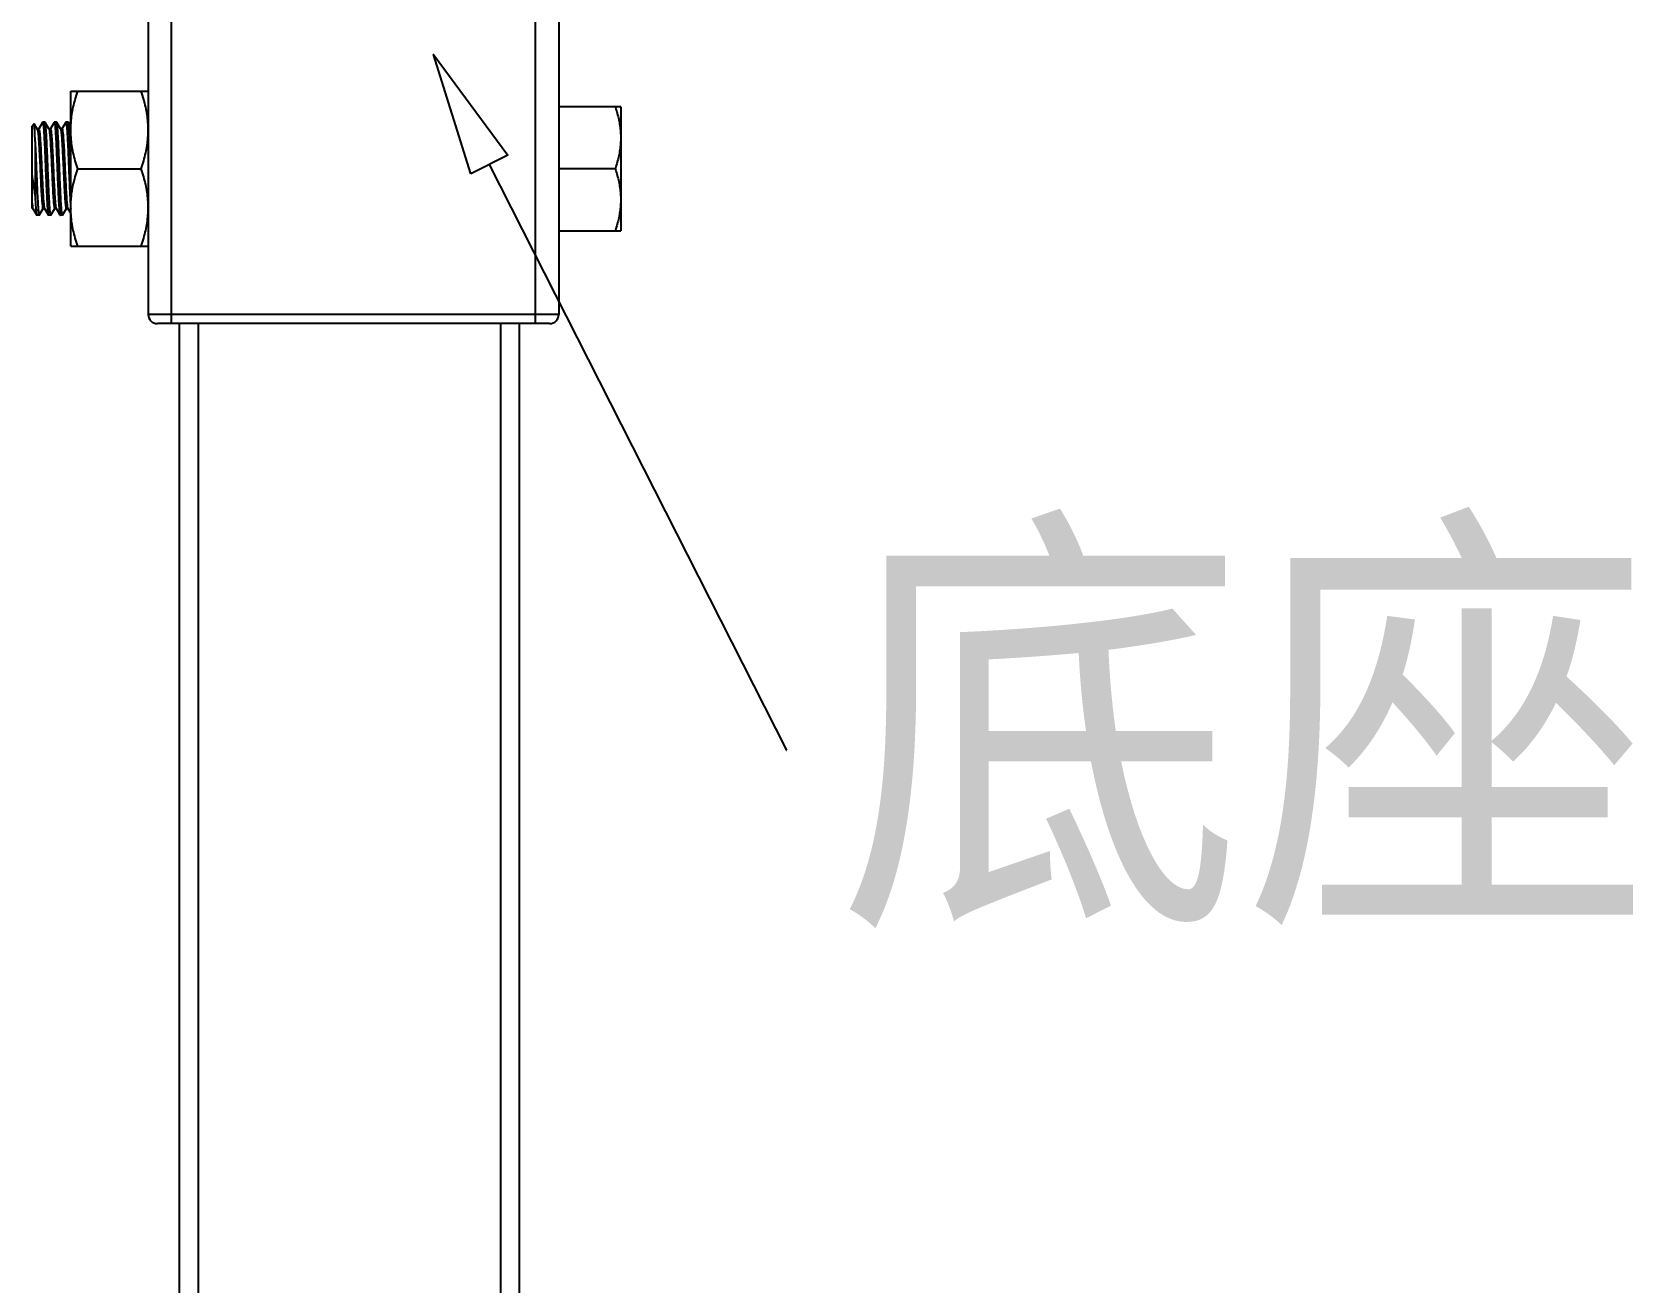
# Model space of a CAD drawing. Extents: x 921423 to 1291758, y 534425 to 1049953.
# Drawn here: x 1132885 to 1133850, y 854992 to 855745 of the extents above; entities that cross this region are included whole.
import ezdxf

# ---------------------------------------------------------------- set-up
doc = ezdxf.new("R2010")
doc.units = 0
doc.header["$LTSCALE"] = 1000
doc.header["$MEASUREMENT"] = 0
doc.layers.add('02___PRT_ALL_AXES', color=7, linetype='Continuous')
doc.layers.add('03___PRT_ALL_CURVES', color=7, linetype='Continuous')
doc.styles.add('_TEL_DIM', font='SIMPLEX', dxfattribs={"width": 0.8, "height": 3.5, "bigfont": 'HZTXT'})

msp = doc.modelspace()

# ---------------------------------------------------------------- linework, layer by layer
at = {"color": 0, "linetype": 'Continuous'}
for p, q in [((1132969.158432789, 855569.5379346365), (1132969.158432789, 855942.871115204)), ((1133188.491676372, 855569.5379346365), (1133188.491676372, 855942.871115204)), ((1132955.158438517, 855937.2711174958), (1132955.158438517, 855575.1379323448)), ((1133202.491670644, 855937.2711174958), (1133202.491670644, 855575.1379323448)), ((1132891.498432319, 855690.8049628763), (1132889.20824615, 855686.849175449)), ((1132891.498432319, 855690.8049628763), (1132891.575118078, 855690.8712183118)), ((1132893.051745282, 855690.8049628919), (1132892.975024607, 855690.8712182753)), ((1132895.353171309, 855686.8297680886), (1132893.051745282, 855690.8049628919)), ((1132898.498429455, 855690.8049628763), (1132896.208243285, 855686.849175449)), ((1132898.498429455, 855690.8049628763), (1132898.575022315, 855690.8712182753)), ((1132900.051742418, 855690.8049628919), (1132899.975104881, 855690.8712183149)), ((1132902.353168446, 855686.8297680886), (1132900.051742418, 855690.8049628919)), ((1132905.49842659, 855690.8049628763), (1132903.208240421, 855686.849175449)), ((1132905.49842659, 855690.8049628763), (1132905.57510259, 855690.8712183149)), ((1132907.051739553, 855690.8049628919), (1132906.975036883, 855690.8712182962)), ((1132908.491790947, 855688.3172561773), (1132907.051739553, 855690.8049628919)), ((1132885.158467161, 855688.537516342), (1132886.41537373, 855690.1086269263)), ((1132885.158467161, 855638.9124613963), (1132885.158467161, 855688.5364751213)), ((1132886.461045347, 855690.0977600678), (1132886.415399517, 855690.108659137)), ((1132888.353174174, 855686.8297680886), (1132886.461045347, 855690.0977600678)), ((1132888.296900309, 855686.6760978131), (1132888.340422481, 855686.6066283127)), ((1132888.397959914, 855686.7524364134), (1132888.353174174, 855686.8297680886)), ((1132889.241756713, 855686.8297680886), (1132888.397959914, 855686.8297680886)), ((1132895.397957049, 855686.7524364134), (1132895.353171309, 855686.8297680886)), ((1132896.241753848, 855686.8297680886), (1132895.397957049, 855686.8297680886)), ((1132902.397954185, 855686.7524364134), (1132902.353168446, 855686.8297680886)), ((1132903.241750984, 855686.8297680886), (1132902.397954185, 855686.8297680886)), ((1132887.02545563, 855679.3217943306), (1132887.02545563, 855646.405835435)), ((1132885.158467161, 855638.9126914651), (1132885.652222, 855638.9126914651)), ((1132885.652222, 855638.9900231315), (1132885.697007976, 855638.9126914651)), ((1132885.697007976, 855638.9126914651), (1132887.998433751, 855634.9374966803)), ((1132887.998433751, 855634.9374966803), (1132888.075003976, 855634.8712413185)), ((1132889.475090261, 855634.8712412359), (1132889.551746715, 855634.9374966617)), ((1132889.551746715, 855634.9374966617), (1132891.841933166, 855638.8932840561)), ((1132891.80842233, 855638.9126914651), (1132892.652219135, 855638.9126914651)), ((1132892.652219135, 855638.9900231315), (1132892.697005111, 855638.9126914651)), ((1132892.697005111, 855638.9126914651), (1132894.998430887, 855634.9374966803)), ((1132894.998430887, 855634.9374966803), (1132895.075142763, 855634.8712412694)), ((1132896.55174385, 855634.9374966617), (1132896.475063656, 855634.8712412417)), ((1132896.55174385, 855634.9374966617), (1132898.841930301, 855638.8932840561)), ((1132898.808419465, 855638.9126914651), (1132899.652216271, 855638.9126914651)), ((1132899.652216271, 855638.9900231315), (1132899.697002246, 855638.9126914651)), ((1132899.697002246, 855638.9126914651), (1132901.998428022, 855634.9374966803)), ((1132901.998428022, 855634.9374966803), (1132902.075061364, 855634.8712412417)), ((1132903.551740985, 855634.9374966617), (1132903.475156873, 855634.8712412938)), ((1132903.551740985, 855634.9374966617), (1132905.841927437, 855638.8932840561)), ((1132905.808416601, 855638.9126914651), (1132906.652213407, 855638.9126914651)), ((1132906.652213407, 855638.9900231315), (1132906.696999382, 855638.9126914651)), ((1132906.696999382, 855638.9126914651), (1132908.491790947, 855635.8128350077)), ((1132908.422837312, 855639.5335509349), (1132908.4959227, 855638.7271740718)), ((1133202.491670644, 855575.1379323448), (1132955.158438517, 855575.1379323448)), ((1133196.891672935, 855569.5379346365), (1132960.758436226, 855569.5379346365))]:
    msp.add_line(p, q, dxfattribs=at)
at = {"color": 7, "linetype": 'Continuous'}
for p, q in [((1132973.825097546, 855569.5379346365), (1132973.825097546, 852524.011601089)), ((1132985.208375318, 855569.5379346365), (1132985.208375318, 852524.011601089)), ((1133167.340819693, 855569.5379346365), (1133167.340819693, 852524.011601089)), ((1133178.724097435, 855569.5379346365), (1133178.724097435, 852524.011601089))]:
    msp.add_line(p, q, dxfattribs=at)
at = {"color": 4}
msp.add_lwpolyline([(1133149.574586572, 855659.7773974433), (1133126.927757948, 855731.794374831), (1133171.707291204, 855671.0151244232)], close=True, dxfattribs=at)
at = {"color": 4, "extrusion": (0.8916485052279997, 0.4527283325844255, 0), "elevation": 1397764.959775785}
msp.add_lwpolyline([(249938.8440288177, 0), (249543.1766202079, 0)], dxfattribs=at)
at = {"color": 4, "extrusion": (0, 1, 0), "elevation": 855312.6000074795}
msp.add_lwpolyline([(-1133339.770785046, 0), (-1133339.950785046, 0)], dxfattribs=at)
at = {"color": 0, "linetype": 'Continuous'}
for centre, start, end in [((1132960.758436226, 855575.1379323448), 180, 270), ((1133196.891672935, 855575.1379323448), 270, 0)]:
    msp.add_arc(centre, 5.599997708515476, start, end, dxfattribs=at)
for points, start_tangent, end_tangent in [([(1132891.576481182, 855690.8676744914), (1132891.585492732, 855690.86999748), (1132891.802480281, 855690.2900112136), (1132892.019088, 855688.6768988306), (1132892.23714638, 855686.0709625136), (1132892.454558939, 855682.5906100166), (1132892.672421623, 855678.3522357023), (1132892.891598689, 855673.4931784398), (1132893.108536415, 855668.2795669287), (1132893.325088376, 855662.8712297785)], (0.9333369825076745, 0.3590015001131177), (0.03975727749912319, -0.9992093668925737)), ([(1132894.725087803, 855662.8712297785), (1132894.50651867, 855668.3293003617), (1132894.284433304, 855673.6595689231), (1132894.063280864, 855678.5431255046), (1132893.846621751, 855682.7317190235), (1132893.627925672, 855686.1999099413), (1132893.405044811, 855688.8118053349), (1132893.182438564, 855690.3876630445), (1132893.036515276, 855690.7964058882)], (-0.0397572774434431, 0.999209366894789), (-0.489831732553791, 0.871816995580696)), ([(1132898.573617526, 855690.8675658596), (1132898.782436272, 855690.3876630445), (1132899.005042519, 855688.8118053349), (1132899.22792338, 855686.1999099413), (1132899.446619458, 855682.7317190235), (1132899.663278572, 855678.5431255046), (1132899.884431013, 855673.6595689231), (1132900.106516379, 855668.3293003617), (1132900.325085511, 855662.8712297785)], (0.9333444131215324, -0.358982181305455), (0.03975727749683532, -0.9992093668926647)), ([(1132901.725084938, 855662.8712297785), (1132901.508450861, 855668.2815918047), (1132901.290978325, 855673.5075229253), (1132901.071201368, 855678.3777089429), (1132900.853058145, 855682.6173090313), (1132900.635607619, 855686.0925451675), (1132900.417803131, 855688.6893797736), (1132900.200827224, 855690.2983846555), (1132900.054367946, 855690.8063714711)], (-0.0397572775353943, 0.9992093668911305), (-0.4727550132017595, 0.8811939045934238)), ([(1132905.575901468, 855690.8687652047), (1132905.583530029, 855690.8704135725), (1132905.800824933, 855690.2983846555), (1132906.01780084, 855688.6893797736), (1132906.235605327, 855686.0925451675), (1132906.453055854, 855682.6173090313), (1132906.671199077, 855678.3777089429), (1132906.890976033, 855673.5075229253), (1132907.10844857, 855668.2815918047), (1132907.325082647, 855662.8712297785)], (0.9508497996201295, 0.3096524803103627), (0.0397572774394266, -0.9992093668949489)), ([(1132908.492132513, 855668.6825705336), (1132908.28512188, 855673.6434642537), (1132908.064708775, 855678.5132538746), (1132907.848659715, 855682.6954792701), (1132907.6300324, 855686.1705071796), (1132907.407193372, 855688.7913763057), (1132907.184587716, 855690.3775899354), (1132907.03841355, 855690.7975506389)], (-0.04073342359134709, 0.9991700496925076), (-0.4860897626971706, 0.8739088868989768)), ([(1132887.02545563, 855679.3217943306), (1132886.902391979, 855683.1960477943), (1132886.778762251, 855686.309957956), (1132886.655275473, 855688.5376228942), (1132886.531848924, 855689.8118215301), (1132886.426384717, 855690.0752729445)], (-0.02915871455896071, 0.9995747942826836), (-0.5442686960537914, 0.8389109526617862)), ([(1132888.340422481, 855686.6066283127), (1132888.67607067, 855685.5370275015), (1132888.911364693, 855683.4058953715), (1132889.146658715, 855680.3622093676), (1132889.381952736, 855676.5412299093), (1132889.617246756, 855672.1127600777), (1132889.852540777, 855667.2735996398), (1132890.087834798, 855662.2387993131), (1132890.323128819, 855657.2321039937), (1132890.55842284, 855652.476009591), (1132890.793716865, 855648.1818754002), (1132891.029010885, 855644.5405313531), (1132891.264304906, 855641.7137975928), (1132891.499598927, 855639.8272932572), (1132891.734892948, 855638.9648539806), (1132891.771875734, 855638.9805054257)], (0.4756874576294765, -0.879614371559495), (0.8803009662582584, 0.474415649831218)), ([(1132889.181787848, 855686.7227000822), (1132889.60940362, 855685.5370275015), (1132889.844697645, 855683.4058953715), (1132890.079991666, 855680.3622093676), (1132890.315285686, 855676.5412299093), (1132890.550579708, 855672.1127600777), (1132890.785873729, 855667.2735996398), (1132891.02116775, 855662.2387993131), (1132891.256461771, 855657.2321039937), (1132891.491755792, 855652.476009591), (1132891.727049815, 855648.1818754002), (1132891.962343836, 855644.5405313531), (1132892.197637858, 855641.7137975928), (1132892.432931879, 855639.8272932572), (1132892.515208975, 855639.0891428827)], (0.8724685533651839, -0.488670260389215), (0.3278155774908353, -0.9447417356898923)), ([(1132895.359283168, 855686.7236854252), (1132895.49959729, 855686.4778862153)], (0.5966157057048521, -0.8025270710115028), (0.4270020690433147, -0.9042506472393197)), ([(1132895.49959729, 855686.4778862153), (1132895.73489131, 855685.0957150585), (1132895.970185334, 855682.7258949894), (1132896.205479356, 855679.4737400382), (1132896.440773376, 855675.4837749193), (1132896.676067397, 855670.9333123898), (1132896.911361419, 855666.0245735236), (1132897.146655439, 855660.9757010839), (1132897.38194946, 855656.0110653234), (1132897.617243484, 855651.3512930465), (1132897.852537505, 855647.2034630214), (1132898.087831526, 855643.7519034632), (1132898.323125547, 855641.1500005652), (1132898.558419568, 855639.5133820418), (1132898.793713589, 855638.9147786922), (1132898.805895256, 855638.9184281467)], (0.4270020714830733, -0.9042506460872253), (0.9153108403494001, 0.4027481415709763)), ([(1132896.220697065, 855686.7988979509), (1132896.43293024, 855686.4778862153), (1132896.668224262, 855685.0957150585), (1132896.903518286, 855682.7258949894), (1132897.138812307, 855679.4737400382), (1132897.374106328, 855675.4837749193), (1132897.609400349, 855670.9333123898), (1132897.844694369, 855666.0245735236), (1132898.07998839, 855660.9757010839), (1132898.315282412, 855656.0110653234), (1132898.550576435, 855651.3512930465), (1132898.785870457, 855647.2034630214), (1132899.021164478, 855643.7519034632), (1132899.256458499, 855641.1500005652), (1132899.491752519, 855639.5133820418), (1132899.580838028, 855639.1495595914)], (0.8261156581492662, -0.5635005939310135), (0.2913563111870042, -0.9566146036578689)), ([(1132902.405908806, 855686.7567245299), (1132902.469332421, 855686.5928999651)], (0.474516639665164, -0.880246532899097), (0.2913563071238279, -0.9566146048953914)), ([(1132902.469332421, 855686.5928999651), (1132902.55841793, 855686.2290775119), (1132902.793711951, 855684.5924589913), (1132903.029005975, 855681.9905560906), (1132903.264299996, 855678.5389965354), (1132903.499594018, 855674.3911665073), (1132903.734888039, 855669.7313942299), (1132903.970182059, 855664.7667584701), (1132904.20547608, 855659.7178860335), (1132904.440770101, 855654.809147167), (1132904.676064125, 855650.2586846347), (1132904.911358146, 855646.2687195158), (1132905.146652167, 855643.0165645671), (1132905.381946187, 855640.6467444957), (1132905.617240209, 855639.2645733384), (1132905.829473388, 855638.9435616028)], (0.2913563132299318, -0.9566146030356542), (0.8261156581634383, -0.5635005939102364)), ([(1132903.244275197, 855686.82403141), (1132903.256456861, 855686.8276808611), (1132903.491750882, 855686.2290775119), (1132903.727044903, 855684.5924589913), (1132903.962338926, 855681.9905560906), (1132904.197632948, 855678.5389965354), (1132904.432926969, 855674.3911665073), (1132904.668220989, 855669.7313942299), (1132904.903515011, 855664.7667584701), (1132905.138809032, 855659.7178860335), (1132905.374103053, 855654.809147167), (1132905.609397076, 855650.2586846347), (1132905.844691098, 855646.2687195158), (1132906.079985118, 855643.0165645671), (1132906.315279139, 855640.6467444957), (1132906.55057316, 855639.2645733384)], (0.9153108408876127, 0.4027481403478003), (0.4270020714198675, -0.9042506461170722)), ([(1132887.02545563, 855679.3217943306), (1132887.246367997, 855674.5359879015), (1132887.467313262, 855669.292229298), (1132887.688253029, 855663.7968919484), (1132887.909299692, 855658.2626185361), (1132888.130364125, 855652.9087603241), (1132888.351425375, 855647.9459397742), (1132888.572470896, 855643.5691209463), (1132888.79352364, 855639.949565998), (1132889.014592258, 855637.2293000598), (1132889.235660313, 855635.5153741315), (1132889.456711918, 855634.8750508418), (1132889.469789539, 855634.8804318495)], (0.0491105602313438, -0.9987933484328797), (0.8662490173660847, 0.4996124897480975)), ([(1132893.325088376, 855662.8712297785), (1132893.543515358, 855657.4166633766), (1132893.765332505, 855652.0924088634), (1132893.986124091, 855647.2154002276), (1132894.202447442, 855643.0303618708), (1132894.42107823, 855639.5588559003), (1132894.643923191, 855636.9420993763), (1132894.866555613, 855635.3603091082), (1132895.012642439, 855634.9454372951)], (0.03975727748666959, -0.9992093668930692), (0.4877683167705726, -0.8729731205225064)), ([(1132896.474018494, 855634.8741910974), (1132896.465719793, 855634.8722309666), (1132896.248569846, 855635.4480047072), (1132896.031776831, 855637.0588491131), (1132895.81384512, 855639.6600302639), (1132895.59640673, 855643.137767907), (1132895.378380082, 855647.3771266027), (1132895.158875114, 855652.242360444), (1132894.941683609, 855657.4618114261), (1132894.725087803, 855662.8712297785)], (-0.9425848635229102, -0.3339667274707122), (-0.03975727745259671, 0.9992093668944249)), ([(1132900.325085511, 855662.8712297785), (1132900.541681318, 855657.4618114261), (1132900.758872823, 855652.242360444), (1132900.978377789, 855647.3771266027), (1132901.196404438, 855643.137767907), (1132901.413842829, 855639.6600302639), (1132901.631774539, 855637.0588491131), (1132901.848567555, 855635.4480047072), (1132901.994903527, 855634.9356046659)], (0.0397572774456505, -0.9992093668947012), (0.4729770380695316, -0.8810747536157038)), ([(1132903.476896076, 855634.8754770302), (1132903.268684318, 855635.3503877297), (1132903.046064613, 855636.9218019599), (1132902.823191281, 855639.5294344681), (1132902.604504188, 855642.9938608087), (1132902.387514277, 855647.1863736555), (1132902.165992656, 855652.0770182791), (1132901.943700652, 855657.4120109538), (1132901.725084938, 855662.8712297785)], (-0.9250562302102336, 0.379830186990491), (-0.0397572774780276, 0.9992093668934131)), ([(1132907.325082647, 855662.8712297785), (1132907.54369836, 855657.4120109538), (1132907.765990363, 855652.0770182791), (1132907.987511986, 855647.1863736555), (1132908.204501896, 855642.9938608087), (1132908.422837312, 855639.5335509349)], (0.03975727743217509, -0.9992093668952374), (0.08508411393199711, -0.9963737720134985)), ([(1132885.158467161, 855658.7255940046), (1132885.786035755, 855654.5755308885), (1132886.408662746, 855650.4290727864), (1132887.02545563, 855646.405835435)], (0.1513813742595116, -0.9884754319290399), (0.154546911158738, -0.9879854514370611)), ([(1132887.02545563, 855646.405835435), (1132887.238007279, 855642.4100110519), (1132887.452579046, 855639.1297494129), (1132887.668429135, 855636.7159606684), (1132887.882135961, 855635.290146762), (1132888.021297711, 855634.9511900218)], (0.04913386855057841, -0.9987922020927349), (0.5138049256313395, -0.8579070453125873)), ([(1132885.158467161, 855642.1220741775), (1132885.391796188, 855640.0850539466), (1132885.625125216, 855639.0438631284), (1132885.642751891, 855639.0436882726)], (0.09260742055683337, -0.9957026994328226), (0.9847842249207028, 0.1737815592844383)), ([(1132892.515208975, 855639.0891428827), (1132892.65778902, 855638.9622829664)], (0.327815579371854, -0.9447417350371984), (0.9804318730187755, 0.1968586862927205)), ([(1132899.580838028, 855639.1495595914), (1132899.64426165, 855638.9857350145)], (0.2913563053205239, -0.956614605444624), (0.4745166641851906, -0.8802465196810262)), ([(1132906.55057316, 855639.2645733384), (1132906.690887288, 855639.0187741192)], (0.4270020699864983, -0.9042506467939327), (0.596615721895142, -0.8025270589752963))]:
    msp.add_spline(points, degree=3, dxfattribs=dict(at, start_tangent=start_tangent, end_tangent=end_tangent))
at = {"layer": '02___PRT_ALL_AXES', "color": 0, "linetype": 'Continuous'}
for p, q in [((1132908.491790947, 855616.2045822076), (1132908.491790947, 855709.5378773492)), ((1132908.491790925, 855709.5378773492), (1132955.158438539, 855709.5378773492)), ((1132892.975088519, 855690.8712183209), (1132891.575089091, 855690.8712183209)), ((1132899.975085654, 855690.8712183209), (1132898.575086228, 855690.8712183209)), ((1132906.97508279, 855690.8712183209), (1132905.575083363, 855690.8712183209)), ((1133239.8249887, 855700.204547835), (1133202.491670644, 855700.204547835)), ((1133239.8249887, 855700.204547835), (1133239.8249887, 855625.5379117215)), ((1132912.659887791, 855662.8712297785), (1132950.990341675, 855662.8712297785)), ((1133236.490511226, 855662.8712297785), (1133202.491670644, 855662.8712297785)), ((1132889.475089951, 855634.8712412359), (1132888.075090524, 855634.8712412359)), ((1132896.475087087, 855634.8712412359), (1132895.075087659, 855634.8712412359)), ((1132903.475084222, 855634.8712412359), (1132902.075084795, 855634.8712412359)), ((1133202.491670644, 855625.5379117215), (1133239.8249887, 855625.5379117215)), ((1132908.491790925, 855616.2045822076), (1132955.158438539, 855616.2045822076))]:
    msp.add_line(p, q, dxfattribs=at)
for points, start_tangent, end_tangent in [([(1132908.491790932, 855686.2045531017), (1132908.664247836, 855690.7845312962), (1132909.175700361, 855695.3681758214), (1132910.013614993, 855699.978520601), (1132911.171313453, 855704.671533485), (1132912.659887791, 855709.5378773492)], (0, 1), (0.316227766016838, 0.9486832980505139)), ([(1132955.158438542, 855686.2045529606), (1132954.98597979, 855690.7845558177), (1132954.474520988, 855695.3682308905), (1132953.63659455, 855699.9786132541), (1132952.478888007, 855704.6716345563), (1132950.990341675, 855709.5378773492)], (0, 1), (-0.316227766016838, 0.9486832980505139)), ([(1133236.490511226, 855700.204547835), (1133237.681348292, 855696.3115536), (1133238.607513525, 855692.5571365566), (1133239.277854676, 855688.868830668), (1133239.687021717, 855685.2018906106), (1133239.8249887, 855681.5378888035)], (0.316227765968598, -0.9486832980665938), (0, -1)), ([(1132912.659887791, 855662.8712297785), (1132911.171363862, 855667.7373917131), (1132910.013405739, 855672.4315595357), (1132909.175525628, 855677.0421166611), (1132908.664191392, 855681.6253277613), (1132908.491790932, 855686.2045531017)], (-0.316227766016838, 0.9486832980505139), (-9.287790593000003e-07, 0.9999999999995688)), ([(1132950.990341675, 855662.8712297785), (1132952.47883385, 855667.737277104), (1132953.636799978, 855672.4314490943), (1132954.474694105, 855677.0420506326), (1132954.986035952, 855681.6252995227), (1132955.158438542, 855686.2045529606)], (0.3162277660554299, 0.9486832980376498), (9.290363450000001e-07, 0.9999999999995686)), ([(1133239.8249887, 855681.5378888035), (1133239.687066679, 855677.8744859591), (1133239.277993212, 855674.207886749), (1133238.607677909, 855670.5194054251), (1133237.681304993, 855666.7640677383), (1133236.490511226, 855662.8712297785)], (-9.289398418e-07, -0.9999999999995686), (-0.3162277660650778, -0.948683298034434)), ([(1132908.491790932, 855639.5379055305), (1132908.664247836, 855644.1178837256), (1132909.175700361, 855648.7015282502), (1132910.013614993, 855653.3118730299), (1132911.171313453, 855658.0048859143), (1132912.659887791, 855662.8712297785)], (0, 1), (0.316227766016838, 0.9486832980505139)), ([(1132955.158438535, 855639.537905558), (1132954.98597979, 855644.117908247), (1132954.474520988, 855648.7015833193), (1132953.63659455, 855653.3119656835), (1132952.478888007, 855658.0049869856), (1132950.990341675, 855662.8712297785)], (0, 1), (-0.3162277659782461, 0.9486832980633779)), ([(1133236.490511226, 855662.8712297785), (1133237.681348292, 855658.9782355432), (1133238.607513525, 855655.2238184998), (1133239.277854676, 855651.5355126108), (1133239.687021717, 855647.8685725536), (1133239.8249887, 855644.204570747)], (0.316227765968598, -0.9486832980665938), (0, -1)), ([(1133239.8249887, 855644.204570747), (1133239.687067206, 855640.5411749417), (1133239.277993994, 855636.8745739833), (1133238.607678677, 855633.1860909327), (1133237.681305504, 855629.4307515221), (1133236.490511226, 855625.5379117215)], (-5.658541289999999e-07, -0.9999999999998399), (-0.316227766016838, -0.9486832980505139)), ([(1132912.659887791, 855616.2045822076), (1132911.171363862, 855621.0707441389), (1132910.013405739, 855625.7649119645), (1132909.175525628, 855630.37546909), (1132908.664191392, 855634.9586801906), (1132908.491790932, 855639.5379055305)], (-0.3162277659782461, 0.9486832980633778), (-9.289076991000002e-07, 0.9999999999995686)), ([(1132950.990341675, 855616.2045822076), (1132952.478834497, 855621.0706318698), (1132953.636800951, 855625.764806049), (1132954.474695094, 855630.3754097763), (1132954.986036623, 855634.9586608896), (1132955.158438535, 855639.537905558)], (0.3162277659782461, 0.9486832980633779), (5.658862991e-07, 0.9999999999998399))]:
    msp.add_spline(points, degree=3, dxfattribs=dict(at, start_tangent=start_tangent, end_tangent=end_tangent))
at = {"layer": '03___PRT_ALL_CURVES', "color": 0, "linetype": 'Continuous'}
msp.add_line((1133239.8249887, 855700.204547835), (1133239.8249887, 855625.5379117215), dxfattribs=at)

# ---------------------------------------------------------------- texts
at = {"color": 4, "insert": (1133370.109794982, 855428.155563035), "char_height": 200, "width": 631, "attachment_point": 1, "style": '_TEL_DIM'}
msp.add_mtext('\\fￋￎￌﾣﾤ|b0|i0|c134|p2;\\W0.9000000000;\\T1.0000000000;\\o\\l底座', dxfattribs=at)

doc.saveas('drawing.dxf')
